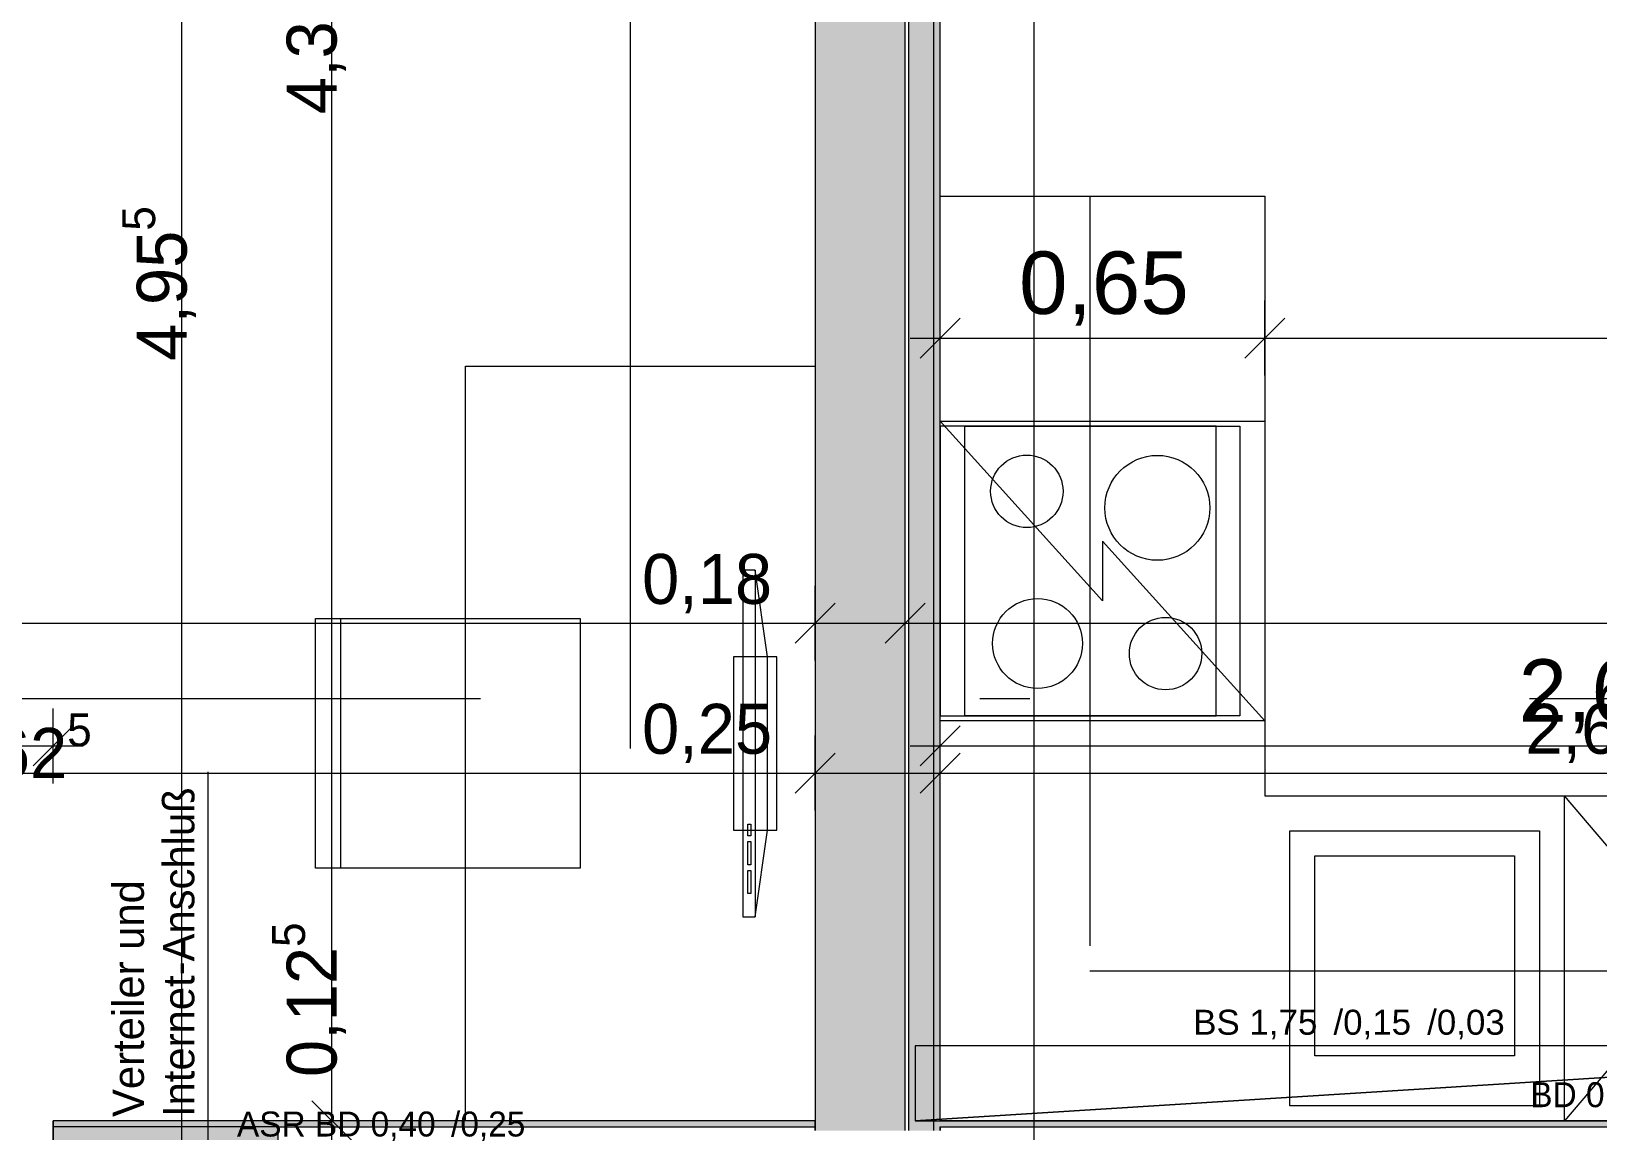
# Model space of a CAD drawing. Header units: metres. Extents: x -3 to 205, y -18 to 45.
# Drawn here: x 7.801 to 10.936, y -3.865 to -1.665 of the extents above; entities that cross this region are included whole.
import ezdxf

# ---------------------------------------------------------------- set-up
doc = ezdxf.new("R2010")
doc.units = ezdxf.units.M
doc.header["$MEASUREMENT"] = 0
for name, pattern in [('Achse', [0.004, 0.002, -0.001, 0, -0.001]), ('Schnittlinie', [0.006, 0.003, -0.0015, 0, -0.0015]), ('Strichlinie eng', [0.002, 0.0015, -0.0005]), ('Untersicht', [0.001, 0.0005, -0.0005])]:
    doc.linetypes.add(name, pattern=pattern)
for name, color, linetype in [('1._1.Stock PP STG1_3_000 Achsraster', 7, 'Continuous'), ('1._1.Stock PP STG1_3_120 Wand Innen tragend', 7, 'Continuous'), ('1._1.Stock PP STG1_3_130 Wand Innen', 7, 'Continuous'), ('1._1.Stock PP STG1_3_270 Deckendurchbruchsymbol', 7, 'Continuous'), ('1._1.Stock PP STG1_3_510 Möblierung', 7, 'Continuous'), ('1._1.Stock PP STG1_3_530 Küche', 7, 'Continuous'), ('1._1.Stock PP STG1_3_815 Raumbegrenzung', 7, 'Continuous'), ('1._1.Stock PP STG1_3_851 Marker Schnitt', 7, 'Continuous'), ('1._1.Stock PP STG1_3_945 Einreichplan Beschriftung', 7, 'Continuous'), ('1._1.Stock PP STG1_3_950 Polierplan Bemaßung', 7, 'Continuous'), ('1._1.Stock PP STG1_3_950-1 Polierplan Bemaßung Küche', 7, 'Continuous')]:
    doc.layers.add(name, color=color, linetype=linetype)
doc.styles.add('ERSTELLTER_STIL_1', font='arial.ttf')
doc.styles.add('ERSTELLTER_STIL_2', font='')
doc.styles.get('ERSTELLTER_STIL_2').set_extended_font_data('Eurostile')

msp = doc.modelspace()

# ---------------------------------------------------------------- hatches: boundary and pattern name
at = {"layer": '1._1.Stock PP STG1_3_120 Wand Innen tragend', "linetype": 'Continuous', "lineweight": 13, "true_color": 0x3f7f02}
msp.add_hatch(color=76, dxfattribs=at).paths.add_polyline_path([(9.55, -3.865), (9.55, 0.49), (9.37, 0.49), (9.37, -3.865)])
at = {"layer": '1._1.Stock PP STG1_3_120 Wand Innen tragend', "linetype": 'Continuous', "lineweight": 13, "true_color": 0xffaa00}
msp.add_hatch(color=40, dxfattribs=at).paths.add_polyline_path([(9.6075, -3.865), (9.6075, 0.49), (9.5575, 0.49), (9.5575, -3.865)])
at = {"layer": '1._1.Stock PP STG1_3_120 Wand Innen tragend', "linetype": 'Continuous', "lineweight": 13, "true_color": 0xfb02fe}
msp.add_hatch(color=6, dxfattribs=at).paths.add_polyline_path([(9.62, -3.865), (9.62, 0.49), (9.6075, 0.49), (9.6075, -3.865)])
at = {"layer": '1._1.Stock PP STG1_3_130 Wand Innen', "linetype": 'Continuous', "lineweight": 13, "true_color": 0xfb02fe}
for points in [[(8.295, -3.845), (7.845, -3.845), (7.845, -3.8575), (8.295, -3.8575)], [(9.37, -3.845), (8.295, -3.845), (8.295, -3.8575), (9.37, -3.8575)], [(11.085, -3.845), (9.62, -3.845), (9.62, -3.8575), (11.085, -3.8575)]]:
    msp.add_hatch(color=6, dxfattribs=at).paths.add_polyline_path(points)
at = {"layer": '1._1.Stock PP STG1_3_130 Wand Innen', "linetype": 'Continuous', "lineweight": 13, "true_color": 0xffaa00}
msp.add_hatch(color=40, dxfattribs=at).paths.add_polyline_path([(8.295, -3.8575), (7.845, -3.8575), (7.845, -3.9325), (8.295, -3.9325)])

# ---------------------------------------------------------------- linework, layer by layer
at = {"layer": '1._1.Stock PP STG1_3_000 Achsraster', "color": 5, "linetype": 'Achse', "lineweight": 0, "ltscale": 1000}
for p, q in [((9, 3), (9, -18)), ((-1.5, -3), (21, -3))]:
    msp.add_line(p, q, dxfattribs=at)
at = {"layer": '1._1.Stock PP STG1_3_120 Wand Innen tragend', "color": 7, "linetype": 'Continuous', "lineweight": 18, "ltscale": 1000}
msp.add_line((9.55, -3.865), (9.55, 0.49), dxfattribs=at)
at = {"layer": '1._1.Stock PP STG1_3_120 Wand Innen tragend', "color": 7, "linetype": 'Continuous', "lineweight": 13, "ltscale": 1000}
for p, q in [((9.5575, -3.865), (9.5575, 0.49)), ((9.6075, -3.865), (9.6075, 0.49))]:
    msp.add_line(p, q, dxfattribs=at)
at = {"layer": '1._1.Stock PP STG1_3_120 Wand Innen tragend', "color": 7, "linetype": 'Continuous', "lineweight": 18, "ltscale": 1000, "flags": 128}
msp.add_lwpolyline([(9.37, 0.49), (9.37, -3.865)], dxfattribs=at)
at = {"layer": '1._1.Stock PP STG1_3_120 Wand Innen tragend', "color": 7, "linetype": 'Continuous', "lineweight": 13, "ltscale": 1000, "flags": 128}
for points in [[(9.62, -3.845), (9.62, 0.49)], [(9.62, -3.865), (9.62, -3.8575)]]:
    msp.add_lwpolyline(points, dxfattribs=at)
at = {"layer": '1._1.Stock PP STG1_3_130 Wand Innen', "color": 7, "linetype": 'Continuous', "lineweight": 18, "ltscale": 1000}
for p, q in [((8.295, -3.8575), (7.845, -3.8575)), ((8.295, -3.8575), (9.37, -3.8575)), ((9.62, -3.8575), (11.085, -3.8575))]:
    msp.add_line(p, q, dxfattribs=at)
at = {"layer": '1._1.Stock PP STG1_3_130 Wand Innen', "color": 7, "linetype": 'Continuous', "lineweight": 18, "ltscale": 1000, "flags": 128}
for points in [[(8.295, -3.845), (7.845, -3.845)], [(7.845, -3.845), (7.845, -3.945)], [(9.37, -3.845), (8.295, -3.845)], [(9.37, -3.865), (9.37, -3.845)], [(11.085, -3.845), (9.62, -3.845)], [(8.295, -3.945), (8.295, -3.8575)], [(8.295, -3.8575), (8.295, -3.865)], [(9.62, -3.8575), (9.62, -3.865)]]:
    msp.add_lwpolyline(points, dxfattribs=at)
at = {"layer": '1._1.Stock PP STG1_3_270 Deckendurchbruchsymbol', "color": 1, "linetype": 'Continuous', "lineweight": 0, "ltscale": 1000, "flags": 128}
for points in [[(11.2165, -3.7416), (11.32, -3.6951), (9.57, -3.695), (9.57, -3.845)], [(9.57, -3.845), (11.32, -3.8451), (11.32, -3.6951), (11.2165, -3.7416)]]:
    msp.add_lwpolyline(points, close=True, dxfattribs=at)
at = {"layer": '1._1.Stock PP STG1_3_510 Möblierung', "color": 8, "linetype": 'Continuous', "lineweight": 13, "ltscale": 1000, "true_color": 0x7e7f7f}
for p, q in [((9.25, -2.7432), (9.25, -3.4368)), ((8.42, -2.84), (8.42, -3.34)), ((9.235, -3.275), (9.235, -3.2519)), ((9.235, -3.2519), (9.2413, -3.2519)), ((9.2413, -3.2519), (9.2413, -3.275)), ((9.2413, -3.275), (9.235, -3.275)), ((9.235, -3.3328), (9.235, -3.2865)), ((9.235, -3.2865), (9.2413, -3.2865)), ((9.2413, -3.2865), (9.2413, -3.3328)), ((9.2413, -3.3328), (9.235, -3.3328)), ((9.235, -3.3906), (9.235, -3.3443)), ((9.235, -3.3443), (9.2413, -3.3443)), ((9.2413, -3.3443), (9.2413, -3.3906)), ((9.2413, -3.3906), (9.235, -3.3906))]:
    msp.add_line(p, q, dxfattribs=at)
at = {"layer": '1._1.Stock PP STG1_3_510 Möblierung', "color": 8, "linetype": 'Continuous', "lineweight": 13, "ltscale": 1000, "true_color": 0x7e7f7f, "flags": 128}
for points in [[(8.67, -3.845), (8.67, -2.335), (9.37, -2.335), (9.37, -3.845)], [(9.225, -2.7432), (9.225, -3.4368), (9.25, -3.4368), (9.275, -3.2634), (9.275, -2.9166), (9.25, -2.7432)], [(8.9, -2.84), (8.9, -3.34), (8.37, -3.34), (8.37, -2.84)], [(9.2066, -2.9166), (9.2066, -3.2634), (9.2934, -3.2634), (9.2934, -2.9166)]]:
    msp.add_lwpolyline(points, close=True, dxfattribs=at)
at = {"layer": '1._1.Stock PP STG1_3_530 Küche', "color": 150, "linetype": 'Strichlinie eng', "lineweight": 13, "ltscale": 1000, "true_color": 0x0f7ffe}
for p, q in [((9.62, -3.845), (9.62, -1.995)), ((9.62, -1.995), (9.92, -1.995)), ((9.92, -1.995), (9.92, -3.545)), ((9.62, -2.455), (9.62, -3.035)), ((10.1725, -2.455), (9.62, -2.455)), ((9.92, -2.455), (9.92, -3.035)), ((10.1725, -3.035), (10.1725, -2.455)), ((9.62, -3.035), (10.1725, -3.035)), ((9.92, -3.545), (11.67, -3.545)), ((11.67, -3.845), (9.62, -3.845))]:
    msp.add_line(p, q, dxfattribs=at)
at = {"layer": '1._1.Stock PP STG1_3_530 Küche', "color": 150, "linetype": 'Continuous', "lineweight": 13, "ltscale": 1000, "true_color": 0x0f7ffe}
for p, q in [((9.945, -2.805), (9.62, -2.445)), ((10.27, -3.045), (9.945, -2.685)), ((9.945, -2.685), (9.945, -2.805)), ((11.0129, -3.3629), (10.87, -3.195)), ((10.37, -3.315), (10.77, -3.315)), ((10.37, -3.715), (10.37, -3.315)), ((10.77, -3.315), (10.77, -3.715)), ((11.0129, -3.6771), (10.87, -3.845)), ((10.77, -3.715), (10.37, -3.715))]:
    msp.add_line(p, q, dxfattribs=at)
at = {"layer": '1._1.Stock PP STG1_3_530 Küche', "color": 150, "linetype": 'Continuous', "lineweight": 13, "ltscale": 1000, "true_color": 0x0f7ffe, "flags": 128}
for points in [[(11.67, -3.845), (9.62, -3.845), (9.62, -1.995), (10.27, -1.995), (10.27, -3.195), (11.67, -3.195)], [(10.27, -2.445), (10.27, -3.045), (9.62, -3.045), (9.62, -2.445)], [(10.22, -2.455), (10.22, -3.035), (9.67, -3.035), (9.67, -2.455)], [(10.87, -3.195), (11.47, -3.195), (11.47, -3.845), (10.87, -3.845)], [(10.32, -3.265), (10.82, -3.265), (10.82, -3.815), (10.32, -3.815)]]:
    msp.add_lwpolyline(points, close=True, dxfattribs=at)
at = {"layer": '1._1.Stock PP STG1_3_530 Küche', "color": 150, "linetype": 'Continuous', "lineweight": 13, "ltscale": 1000, "true_color": 0x0f7ffe}
for centre, radius in [((9.7938, -2.5855), 0.0725), ((10.055, -2.6186), 0.105), ((9.8152, -2.89), 0.09), ((10.0715, -2.9103), 0.0725)]:
    msp.add_circle(centre, radius, dxfattribs=at)
at = {"layer": '1._1.Stock PP STG1_3_815 Raumbegrenzung', "color": 8, "linetype": 'Untersicht', "lineweight": 13, "ltscale": 1000, "flags": 128}
msp.add_lwpolyline([(6.845, -3.945), (7.845, -3.945), (7.845, -3.845)], dxfattribs=at)
at = {"layer": '1._1.Stock PP STG1_3_851 Marker Schnitt', "color": 7, "linetype": 'Schnittlinie', "lineweight": 13, "ltscale": 1000}
msp.add_line((9.8079, 4.805), (9.8079, -11.7), dxfattribs=at)
at = {"layer": '1._1.Stock PP STG1_3_945 Einreichplan Beschriftung', "color": 92, "linetype": 'Continuous', "lineweight": 13, "ltscale": 1000}
for p, q in [((8.155, -3.8376), (8.155, -3.1471)), ((8.155, -3.8504), (8.155, -3.8376)), ((8.155, -3.98), (8.155, -3.8504))]:
    msp.add_line(p, q, dxfattribs=at)
at = {"layer": '1._1.Stock PP STG1_3_950 Polierplan Bemaßung', "color": 76, "linetype": 'Continuous', "lineweight": 13, "ltscale": 1000, "true_color": 0x3f7f02}
for p, q in [((8.1025, -4.465), (8.1025, 0.49)), ((9.37, -2.9244), (9.37, -2.7744)), ((9.55, -2.9244), (9.55, -2.7744)), ((9.41, -2.8094), (9.33, -2.8894)), ((9.59, -2.8094), (9.51, -2.8894)), ((0.3174, -2.8494), (9.37, -2.8494)), ((9.37, -2.8494), (9.55, -2.8494)), ((9.55, -2.8494), (18.6688, -2.8494))]:
    msp.add_line(p, q, dxfattribs=at)
at = {"layer": '1._1.Stock PP STG1_3_950 Polierplan Bemaßung', "color": 6, "linetype": 'Continuous', "lineweight": 13, "ltscale": 1000, "true_color": 0xfb02fe}
for p, q in [((8.4025, -3.845), (8.4025, 0.49)), ((9.37, -3.2244), (9.37, -3.0744)), ((9.62, -3.2244), (9.62, -3.0744)), ((9.41, -3.1094), (9.33, -3.1894)), ((9.66, -3.1094), (9.58, -3.1894)), ((6.745, -3.1494), (9.37, -3.1494)), ((9.37, -3.1494), (9.62, -3.1494)), ((9.62, -3.1494), (12.27, -3.1494)), ((8.3625, -3.805), (8.4425, -3.885)), ((8.4775, -3.845), (8.3275, -3.845)), ((8.4025, -3.97), (8.4025, -3.845))]:
    msp.add_line(p, q, dxfattribs=at)
at = {"layer": '1._1.Stock PP STG1_3_950-1 Polierplan Bemaßung Küche', "color": 150, "linetype": 'Continuous', "lineweight": 13, "ltscale": 1000, "true_color": 0x0f7ffe}
for p, q in [((9.62, -2.3538), (9.62, -2.2038)), ((10.27, -2.3538), (10.27, -2.2038)), ((9.66, -2.2388), (9.58, -2.3188)), ((10.31, -2.2388), (10.23, -2.3188)), ((9.56, -2.2788), (9.62, -2.2788)), ((9.62, -2.2788), (10.27, -2.2788)), ((10.27, -2.2788), (12.27, -2.2788)), ((7.845, -3.17), (7.845, -3.02)), ((9.62, -3.17), (9.62, -3.02)), ((7.805, -3.135), (7.885, -3.055)), ((9.66, -3.055), (9.58, -3.135)), ((6.745, -3.095), (7.845, -3.095)), ((7.845, -3.095), (7.905, -3.095)), ((9.56, -3.095), (9.62, -3.095)), ((9.62, -3.095), (12.27, -3.095))]:
    msp.add_line(p, q, dxfattribs=at)

# ---------------------------------------------------------------- texts
at = {"layer": '1._1.Stock PP STG1_3_270 Deckendurchbruchsymbol', "color": 1, "linetype": 'Continuous', "lineweight": 0, "insert": (10.445, -3.6876), "char_height": 0.05, "attachment_point": 8, "rotation": 359.9959, "style": 'ERSTELLTER_STIL_1'}
msp.add_mtext('\\A1;{\\pqc;\\pt0;\\fArial|b0|i0|c0|p0;\\W1.000000;BS 1,75\\fArial|b0|i0|c0|p0;\\W1.000000;\\A1{\\H.66x;\\S^  ;}\\fArial|b0|i0|c0|p0;\\W1.000000; /0,15\\fArial|b0|i0|c0|p0;\\W1.000000;\\A1{\\H.66x;\\S^  ;}\\fArial|b0|i0|c0|p0;\\W1.000000; /0,03\\fArial|b0|i0|c0|p0;\\W1.000000;\\A1{\\H.66x;\\S^  ;}}', dxfattribs=at)
at = {"layer": '1._1.Stock PP STG1_3_270 Deckendurchbruchsymbol', "color": 1, "linetype": 'Continuous', "lineweight": 0, "char_height": 0.05, "attachment_point": 8, "style": 'ERSTELLTER_STIL_2'}
for s, insert in [('\\A1;{\\pqc;\\pt0;\\fEurostile|b0|i0|c0|p0;\\W1.000000;BD 0,23\\fEurostile|b0|i0|c0|p0;\\W1.000000;\\A1{\\H.66x;\\S^  ;}\\fEurostile|b0|i0|c0|p0;\\W1.000000; /0,63\\fEurostile|b0|i0|c0|p0;\\W1.000000;\\A1{\\H.66x;\\S^  ;}\\fEurostile|b0|i0|c0|p0;\\W1.000000;\\fEurostile|b0|i0|c0|p0;\\W1.000000;\\A1{\\H.66x;\\S^  ;}}', (11.0244, -3.8326)), ('\\A1;{\\pqc;\\pt0;\\fEurostile|b0|i0|c0|p0;\\W1.000000;ASR BD 0,40\\fEurostile|b0|i0|c0|p0;\\W1.000000;\\A1{\\H.66x;\\S^  ;}\\fEurostile|b0|i0|c0|p0;\\W1.000000; /0,25\\fEurostile|b0|i0|c0|p0;\\W1.000000;\\A1{\\H.66x;\\S^  ;}\\fEurostile|b0|i0|c0|p0;\\W1.000000;\\fEurostile|b0|i0|c0|p0;\\W1.000000;\\A1{\\H.66x;\\S^  ;}}', (8.5136, -3.8913))]:
    msp.add_mtext(s, dxfattribs=dict(at, insert=insert))
at = {"layer": '1._1.Stock PP STG1_3_945 Einreichplan Beschriftung', "color": 92, "linetype": 'Continuous', "lineweight": 13, "insert": (8.1283, -3.8376), "char_height": 0.0625, "attachment_point": 7, "rotation": 90, "line_spacing_factor": 0.968754, "style": 'ERSTELLTER_STIL_2'}
msp.add_mtext('\\A1;{\\pql;\\fEurostile|b0|i0|c0|p0;\\W1.000000;Verteiler und\\P\\pql;\\fEurostile|b0|i0|c0|p0;\\W1.000000;Internet-Anschluß}', dxfattribs=at)
at = {"layer": '1._1.Stock PP STG1_3_950 Polierplan Bemaßung', "color": 6, "linetype": 'Continuous', "lineweight": 13, "true_color": 0xfb02fe, "char_height": 0.1, "attachment_point": 7, "rotation": 90, "style": 'ERSTELLTER_STIL_2'}
for s, insert in [('\\A1;{\\pql;\\fEurostile|b0|i0|c0|p0;\\W1.000000;4,33\\fEurostile|b0|i0|c0|p0;\\W1.000000;\\A1{\\H.66x;\\S5^  ;}}', (8.4414, -1.8307)), ('\\A1;{\\pql;\\fEurostile|b0|i0|c0|p0;\\W1.000000;0,12\\fEurostile|b0|i0|c0|p0;\\W1.000000;\\A1{\\H.66x;\\S5^  ;}}', (8.4414, -3.7577))]:
    msp.add_mtext(s, dxfattribs=dict(at, insert=insert))
at = {"layer": '1._1.Stock PP STG1_3_950 Polierplan Bemaßung', "color": 76, "linetype": 'Continuous', "lineweight": 13, "true_color": 0x3f7f02, "insert": (8.1414, -2.3242), "char_height": 0.1, "attachment_point": 7, "rotation": 90, "style": 'ERSTELLTER_STIL_2'}
msp.add_mtext('\\A1;{\\pql;\\fEurostile|b0|i0|c0|p0;\\W1.000000;4,95\\fEurostile|b0|i0|c0|p0;\\W1.000000;\\A1{\\H.66x;\\S5^  ;}}', dxfattribs=at)
at = {"layer": '1._1.Stock PP STG1_3_950 Polierplan Bemaßung', "color": 76, "linetype": 'Continuous', "lineweight": 13, "true_color": 0x3f7f02, "insert": (9.0236, -2.8294), "char_height": 0.1, "width": 0.306373, "attachment_point": 7, "style": 'ERSTELLTER_STIL_2'}
msp.add_mtext('\\A1;{\\pql;\\fEurostile|b0|i0|c0|p0;\\W1.000000;0,18}', dxfattribs=at)
at = {"layer": '1._1.Stock PP STG1_3_950 Polierplan Bemaßung', "color": 6, "linetype": 'Continuous', "lineweight": 13, "true_color": 0xfb02fe, "char_height": 0.1, "width": 0.306373, "attachment_point": 7, "style": 'ERSTELLTER_STIL_2'}
for s, insert in [('\\A1;{\\pql;\\fEurostile|b0|i0|c0|p0;\\W1.000000;0,25}', (9.0236, -3.1294)), ('\\A1;{\\pql;\\fEurostile|b0|i0|c0|p0;\\W1.000000;2,65}', (10.7918, -3.1294))]:
    msp.add_mtext(s, dxfattribs=dict(at, insert=insert))
at = {"layer": '1._1.Stock PP STG1_3_950 Polierplan Bemaßung', "color": 6, "linetype": 'Continuous', "lineweight": 13, "true_color": 0xfb02fe, "insert": (7.6127, -3.1883), "char_height": 0.1, "attachment_point": 7, "style": 'ERSTELLTER_STIL_2'}
msp.add_mtext('\\A1;{\\pql;\\fEurostile|b0|i0|c0|p0;\\W1.000000;2,62\\fEurostile|b0|i0|c0|p0;\\W1.000000;\\A1{\\H.66x;\\S5^  ;}}', dxfattribs=at)
at = {"layer": '1._1.Stock PP STG1_3_950-1 Polierplan Bemaßung Küche', "color": 150, "linetype": 'Continuous', "lineweight": 13, "true_color": 0x0f7ffe, "char_height": 0.125, "width": 0.33365, "attachment_point": 7, "style": 'ERSTELLTER_STIL_1'}
for s, insert in [('\\A1;{\\pql;\\fArial|b0|i0|c0|p0;\\W1.000000;0,65}', (9.7782, -2.2538)), ('\\A1;{\\pql;\\fArial|b0|i0|c0|p0;\\W1.000000;2,65}', (10.7782, -3.07))]:
    msp.add_mtext(s, dxfattribs=dict(at, insert=insert))

doc.saveas('drawing.dxf')
